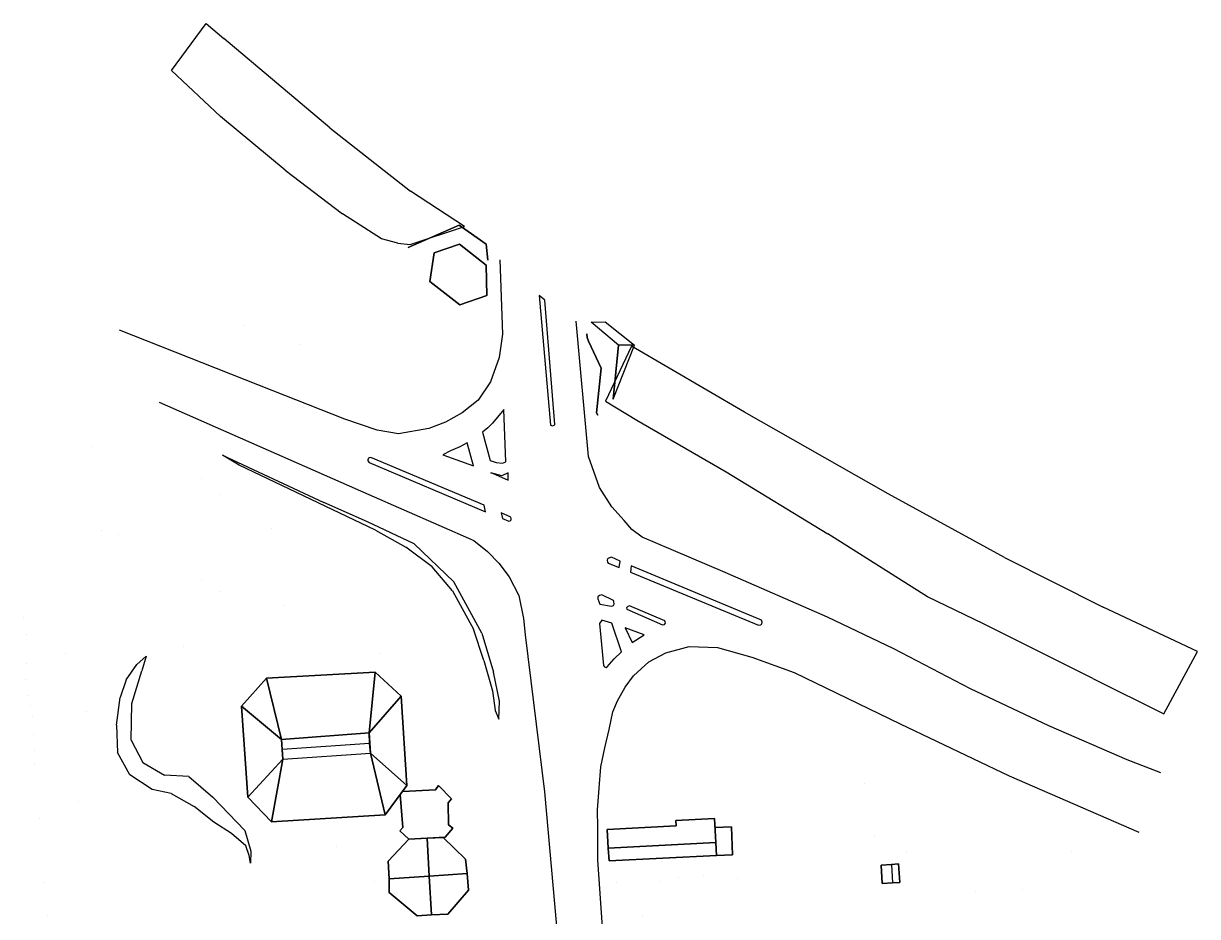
# Model space of a CAD drawing. Extents: x 526713 to 527247, y 149850 to 150411.
# Drawn here: x 526983.2 to 527243.4, y 150213.2 to 150411.2 of the extents above; entities that cross this region are included whole.
import ezdxf

# ---------------------------------------------------------------- set-up
doc = ezdxf.new("R2010")
doc.units = 0
doc.header["$LTSCALE"] = 10
doc.linetypes.add('CONTINU', pattern=[0])
for name, color, linetype in [('ARBRE', 3, 'CONTINU'), ('FACADE', 7, 'CONTINU'), ('MUR', 134, 'CONTINU'), ('TALUS', 42, 'CONTINU'), ('TOIT', 1, 'CONTINU'), ('TROTTOIR', 5, 'CONTINU')]:
    doc.layers.add(name, color=color, linetype=linetype)

msp = doc.modelspace()

# ---------------------------------------------------------------- linework, layer by layer
at = {"layer": 'ARBRE'}
for p, q in [((527026.058, 150391.402, 135.616), (527026.058, 150391.402, 132.560822)), ((527032.322, 150384.895, 136.069), (527032.322, 150384.895, 132.72874)), ((527032.12, 150344.328, 140.485), (527032.12, 150344.328, 133.895964)), ((527044.65, 150340.052, 140.485), (527044.65, 150340.052, 133.83951)), ((526998.491, 150317.453, 141.34), (526998.491, 150317.453, 133.99075)), ((527022.616, 150310.26, 143.041), (527022.616, 150310.26, 133.881209)), ((527026.697, 150306.887, 142.597), (527026.697, 150306.887, 133.869879)), ((527038.204, 150299.293, 143.938), (527038.204, 150299.293, 133.870952)), ((527000.381, 150298.878, 136.781), (527000.381, 150298.878, 134.568686)), ((527004.166, 150297.946, 136.781), (527004.166, 150297.946, 134.427533)), ((527022.681, 150287.745, 139.857), (527022.681, 150287.745, 134.35415)), ((527026.558, 150285.327, 141.902), (527026.558, 150285.327, 134.339256)), ((527040.913, 150282.21, 143.184), (527040.913, 150282.21, 134.274347)), ((526983.181, 150279.547, 141.583), (526983.181, 150279.547, 134.491589)), ((526983.958, 150275.763, 142.312), (526983.958, 150275.763, 134.485596)), ((526992.538, 150271.453, 141.131), (526992.538, 150271.453, 134.499532)), ((527018.558, 150273.088, 139.279), (527018.558, 150273.088, 134.398803)), ((527062.421, 150271.494, 139.572), (527062.421, 150271.494, 134.187205)), ((526983.844, 150269.423, 142.312), (526983.844, 150269.423, 134.495349)), ((526983.635, 150265.824, 141.868), (526983.635, 150265.824, 134.502902)), ((526984.34, 150262.179, 141.692), (526984.34, 150262.179, 134.497737)), ((526984.799, 150260, 141.659), (526984.799, 150260, 134.494124)), ((526997.141, 150258.631, 143.569), (526997.141, 150258.631, 134.470786)), ((526985.096, 150257.463, 141.667), (526985.096, 150257.463, 134.493237)), ((526985.374, 150253.54, 141.491), (526985.374, 150253.54, 134.4944)), ((526985.559, 150249.983, 141.432), (526985.559, 150249.983, 134.496391)), ((526985.655, 150247.001, 141.29), (526985.655, 150247.001, 134.498886)), ((527169.721, 150242.633, 138.306), (527169.721, 150242.633, 134.291288)), ((526995.404, 150238.676, 141.181), (526995.404, 150238.676, 134.422189)), ((526986.823, 150234.895, 140.854), (526986.823, 150234.895, 134.409404)), ((527171.788, 150231.001, 137.435), (527171.788, 150231.001, 134.319239)), ((527052.577, 150228.638, 137.996), (527052.577, 150228.638, 134.306965)), ((527178.934, 150227.512, 138.457), (527178.934, 150227.512, 134.369478)), ((527215.454, 150227.618, 143.62), (527215.454, 150227.618, 134.603571)), ((527128.491, 150221.951, 141.902), (527128.491, 150221.951, 134.052978)), ((527133.825, 150222.379, 142.421), (527133.825, 150222.379, 134.086648)), ((527141.432, 150221.563, 140.184), (527141.432, 150221.563, 134.136467)), ((526987.545, 150220.688, 141.038), (526987.545, 150220.688, 134.375654)), ((527060.896, 150221.009, 137.158), (527060.896, 150221.009, 134.279087)), ((527114.725, 150220.85, 139.463), (527114.725, 150220.85, 134.032548)), ((527124.106, 150221.082, 138.541), (527124.106, 150221.082, 134.025952)), ((527194.246, 150218.801, 140.033), (527194.246, 150218.801, 134.478687)), ((527204.726, 150219.189, 140.443), (527204.726, 150219.189, 134.545412)), ((526988.48, 150213.37, 141.005), (526988.48, 150213.37, 134.358514)), ((527120.422, 150213.274, 137.091), (527120.422, 150213.274, 134.012187))]:
    msp.add_line(p, q, dxfattribs=at)
at = {"layer": 'FACADE'}
for points in [[(527074.242, 150360.344, 138.097), (527079.866, 150362.3, 138.097), (527079.866, 150362.3, 133.161494), (527074.242, 150360.344, 133.255722)], [(527079.866, 150362.3, 138.097), (527085.723, 150357.596, 138.089), (527085.723, 150357.596, 133.27514), (527079.866, 150362.3, 133.161494)], [(527073.238, 150353.984, 138.089), (527074.242, 150360.344, 138.097), (527074.242, 150360.344, 133.255722), (527073.238, 150353.984, 133.46138)], [(527085.723, 150357.596, 138.089), (527085.924, 150350.932, 138.097), (527085.924, 150350.932, 133.483326), (527085.723, 150357.596, 133.27514)], [(527079.889, 150348.794, 138.097), (527073.238, 150353.984, 138.089), (527073.238, 150353.984, 133.46138), (527079.889, 150348.794, 133.585667)], [(527085.924, 150350.932, 138.097), (527079.889, 150348.794, 138.097), (527079.889, 150348.794, 133.585667), (527085.924, 150350.932, 133.483326)], [(527031.515, 150259.843, 141.005), (527037.069, 150266.035, 139.228), (527037.069, 150266.035, 134.320176), (527031.515, 150259.843, 134.357662)], [(527037.069, 150266.035, 139.228), (527061.121, 150267.38, 139.228), (527061.121, 150267.38, 134.200436), (527037.069, 150266.035, 134.320176)], [(527061.121, 150267.38, 139.228), (527066.892, 150262.061, 141.005), (527066.892, 150262.061, 134.181141), (527061.121, 150267.38, 134.200436)], [(527066.892, 150262.061, 141.005), (527068.189, 150242.277, 141.005), (527068.189, 150242.277, 134.207893), (527066.892, 150262.061, 134.181141)], [(527032.915, 150239.652, 141.005), (527031.515, 150259.843, 141.005), (527031.515, 150259.843, 134.357662), (527032.915, 150239.652, 134.384591)], [(527068.189, 150242.277, 141.005), (527063.348, 150235.739, 139.228), (527063.348, 150235.739, 134.242475), (527068.189, 150242.277, 134.207893)], [(527075.166, 150242.256, 137.301), (527074.536, 150241.333, 137.301), (527074.536, 150241.333, 134.178468), (527075.166, 150242.256, 134.173846)], [(527078.033, 150239.345, 137.301), (527075.166, 150242.256, 137.301), (527075.166, 150242.256, 134.173846), (527078.033, 150239.345, 134.16471)], [(527038.163, 150234.23, 139.228), (527032.915, 150239.652, 141.005), (527032.915, 150239.652, 134.384591), (527038.163, 150234.23, 134.368023)], [(527067.201765, 150240.943693, 137.301), (527066.7116, 150240.281701, 137.301), (527066.7116, 150240.281701, 134.218447), (527067.201765, 150240.943693, 134.214945)], [(527066.7116, 150240.281701, 137.301), (527067.262, 150232.944, 137.301), (527067.262, 150232.944, 134.22803), (527066.7116, 150240.281701, 134.218447)], [(527074.536, 150241.333, 137.301), (527067.201765, 150240.943693, 137.301), (527067.201765, 150240.943693, 134.214945), (527074.536, 150241.333, 134.178468)], [(527077.303, 150238.452, 137.301), (527078.033, 150239.345, 137.301), (527078.033, 150239.345, 134.16471), (527077.303, 150238.452, 134.169769)], [(527077.384, 150233.515, 137.301), (527077.303, 150238.452, 137.301), (527077.303, 150238.452, 134.169769), (527077.384, 150233.515, 134.177631)], [(527063.348, 150235.739, 139.228), (527038.163, 150234.23, 139.228), (527038.163, 150234.23, 134.368023), (527063.348, 150235.739, 134.242475)], [(527136.384, 150234.97, 137.586), (527127.787, 150234.514, 137.661), (527127.787, 150234.514, 134.032594), (527136.384, 150234.97, 134.087156)], [(527127.787, 150234.514, 137.661), (527127.849, 150233.355, 137.921), (527127.849, 150233.355, 134.034455), (527127.787, 150234.514, 134.032594)], [(527067.262, 150232.944, 137.301), (527066.581, 150232.192, 137.301), (527066.581, 150232.192, 134.232614), (527067.262, 150232.944, 134.22803)], [(527066.581, 150232.192, 137.301), (527068.589, 150230.402, 137.301), (527068.589, 150230.402, 134.225799), (527066.581, 150232.192, 134.232614)], [(527076.694, 150230.802, 137.301), (527078.336, 150232.786, 137.301), (527078.336, 150232.786, 134.174199), (527076.694, 150230.802, 134.185538)], [(527078.336, 150232.786, 137.301), (527077.384, 150233.515, 137.301), (527077.384, 150233.515, 134.177631), (527078.336, 150232.786, 134.174199)], [(527127.849, 150233.355, 137.921), (527112.572, 150232.545, 138.206), (527112.572, 150232.545, 134.02943), (527127.849, 150233.355, 134.034455)], [(527136.489929, 150232.971898, 136.915), (527140.155, 150233.122, 136.915), (527140.155, 150233.122, 134.113676), (527136.489929, 150232.971898, 134.090359)], [(527140.155, 150233.122, 136.915), (527140.384, 150226.905, 136.915), (527140.384, 150226.905, 134.122998), (527140.155, 150233.122, 134.113676)], [(527064.045, 150225.464, 138.089), (527068.589, 150230.402, 138.089), (527068.589, 150230.402, 134.225799), (527064.045, 150225.464, 134.256254)], [(527068.589, 150230.402, 137.301), (527076.694, 150230.802, 137.301), (527076.694, 150230.802, 134.185538), (527068.589, 150230.402, 134.225799)], [(527076.180738, 150230.776906, 138.013), (527081.184, 150225.933, 138.013), (527081.184, 150225.933, 134.171748), (527076.180738, 150230.776906, 134.188087)], [(527113.001, 150225.603, 138.809), (527136.788, 150226.77, 138.809), (527136.788, 150226.77, 134.100105), (527113.001, 150225.603, 134.03748)], [(527140.384, 150226.905, 136.915), (527136.788, 150226.77, 136.915), (527136.788, 150226.77, 134.100105), (527140.384, 150226.905, 134.122998)], [(527173.303, 150224.635, 136.966), (527173.493, 150220.549, 136.966), (527173.493, 150220.549, 134.343377), (527173.303, 150224.635, 134.336997)], [(527177.45, 150220.801, 136.94), (527177.153, 150224.898, 136.94), (527177.153, 150224.898, 134.361357), (527177.45, 150220.801, 134.368437)], [(527081.843, 150219.098, 138.005), (527077.245, 150213.769, 138.005), (527077.245, 150213.769, 134.211333), (527081.843, 150219.098, 134.17996)], [(527070.437, 150213.406, 138.013), (527064.262, 150218.57, 138.013), (527064.262, 150218.57, 134.266724), (527070.437, 150213.406, 134.245196)]]:
    msp.add_3dface(points, dxfattribs=at)
at = {"layer": 'FACADE', "invisible_edges": 8}
for points in [[(527136.668, 150229.613, 139.815), (527136.384, 150234.97, 137.586), (527136.384, 150234.97, 134.087156), (527136.668, 150229.613, 134.095744)], [(527112.795, 150228.347, 139.823), (527112.572, 150232.545, 138.206), (527112.572, 150232.545, 134.02943), (527112.795, 150228.347, 134.034564)], [(527072.636, 150230.608, 138.918), (527068.589, 150230.402, 138.089), (527068.589, 150230.402, 134.225799), (527072.636, 150230.608, 134.205685)], [(527072.636, 150230.608, 138.918), (527076.180738, 150230.776906, 138.013), (527076.180738, 150230.776906, 134.188087), (527072.636, 150230.608, 134.205685)], [(527136.668, 150229.613, 139.815), (527136.788, 150226.77, 138.809), (527136.788, 150226.77, 134.100105), (527136.668, 150229.613, 134.095744)], [(527112.795, 150228.347, 139.823), (527113.001, 150225.603, 138.809), (527113.001, 150225.603, 134.03748), (527112.795, 150228.347, 134.034564)], [(527064.235, 150221.554, 138.918), (527064.045, 150225.464, 138.089), (527064.045, 150225.464, 134.256254), (527064.235, 150221.554, 134.261865)], [(527081.528, 150222.742, 138.918), (527081.184, 150225.933, 138.013), (527081.184, 150225.933, 134.171748), (527081.528, 150222.742, 134.175405)], [(527175.607, 150224.741, 137.334), (527173.303, 150224.635, 136.966), (527173.303, 150224.635, 134.336997), (527175.607, 150224.741, 134.35164)], [(527175.607, 150224.741, 137.334), (527177.153, 150224.898, 136.94), (527177.153, 150224.898, 134.361357), (527175.607, 150224.741, 134.35164)], [(527064.235, 150221.554, 138.918), (527064.262, 150218.57, 138.013), (527064.262, 150218.57, 134.266724), (527064.235, 150221.554, 134.261865)], [(527081.528, 150222.742, 138.918), (527081.843, 150219.098, 138.005), (527081.843, 150219.098, 134.17996), (527081.528, 150222.742, 134.175405)], [(527175.796, 150220.656, 137.334), (527173.493, 150220.549, 136.966), (527173.493, 150220.549, 134.343377), (527175.796, 150220.656, 134.358012)], [(527175.796, 150220.656, 137.334), (527177.45, 150220.801, 136.94), (527177.45, 150220.801, 134.368437), (527175.796, 150220.656, 134.358012)], [(527073.622, 150213.588, 138.918), (527070.437, 150213.406, 138.013), (527070.437, 150213.406, 134.245196), (527073.622, 150213.588, 134.229334)], [(527073.622, 150213.588, 138.918), (527077.245, 150213.769, 138.005), (527077.245, 150213.769, 134.211333), (527073.622, 150213.588, 134.229334)]]:
    msp.add_3dface(points, dxfattribs=at)
at = {"layer": 'MUR'}
msp.add_polyline3d([(527113.934, 150327.891, 132.951), (527115.115, 150339.916, 133.018), (527108.987, 150344.967, 133.018)], dxfattribs=at)
for points in [[(527068.471, 150361.548, 134.183), (527079.796, 150366.462, 134.074), (527079.796, 150366.462, 133.031148), (527068.471, 150361.548, 133.251531)], [(527079.796, 150366.462, 134.074), (527085.781, 150362.247, 134.074), (527085.781, 150362.247, 133.128686), (527079.796, 150366.462, 133.031148)], [(527085.781, 150362.247, 134.074), (527086.102, 150358.695, 134.074), (527086.102, 150358.695, 133.238405), (527085.781, 150362.247, 133.128686)], [(527115.115, 150339.916, 133.018), (527108.987, 150344.967, 133.018), (527112.13, 150345.077, 127.63), (527118.658, 150339.879, 127.529)], [(527108.159, 150341.562, 135.834), (527108.092, 150342.389, 135.834), (527108.092, 150342.389, 134.751557), (527108.159, 150341.562, 134.738835)], [(527108.428, 150340.75, 135.834), (527108.159, 150341.562, 135.834), (527108.159, 150341.562, 134.738835), (527108.428, 150340.75, 134.726309)], [(527111.217, 150334.758, 135.834), (527108.428, 150340.75, 135.834), (527108.428, 150340.75, 134.726309), (527111.217, 150334.758, 134.633736)], [(527110.231, 150324.888, 135.851), (527111.217, 150334.758, 135.834), (527111.217, 150334.758, 134.633736), (527110.231, 150324.888, 134.482216)], [(527110.489, 150324.386, 135.826), (527110.231, 150324.888, 135.851), (527110.231, 150324.888, 134.482216), (527110.489, 150324.386, 134.474456)]]:
    msp.add_3dface(points, dxfattribs=at)
at = {"layer": 'MUR', "invisible_edges": 8}
msp.add_3dface([(527115.115, 150339.916, 133.018), (527113.934, 150327.891, 132.951), (527118.658, 150339.879, 127.529)], dxfattribs=at)
at = {"layer": 'TALUS'}
for points, invisible_edges in [([(527026.867, 150390.58, 133.513), (527016.002, 150400.751, 133.37), (527023.694, 150411.202, 127.646), (527027.628, 150407.882, 127.646)], 8), ([(527041.216, 150378.683, 133.513), (527026.867, 150390.58, 133.513), (527023.694, 150411.202, 127.646), (527027.628, 150407.882, 127.646)], 10), ([(527051.086, 150388.086, 127.638), (527027.628, 150407.882, 127.646), (527041.216, 150378.683, 133.513), (527053.89, 150368.977, 133.58)], 10), ([(527062.535, 150363.471, 133.588), (527053.89, 150368.977, 133.58), (527051.086, 150388.086, 127.638), (527068.977, 150374.051, 127.747)], 10), ([(527066.182, 150362.467, 133.236), (527062.535, 150363.471, 133.588), (527068.977, 150374.051, 127.747)], 14), ([(527066.182, 150362.467, 133.236), (527068.894, 150362.202, 132.859), (527080.938, 150366.21, 127.847), (527068.977, 150374.051, 127.747)], 8), ([(527143.002, 150325.005, 127.294), (527117.988, 150339.666, 127.63), (527112.178, 150327.491, 133.379), (527119.127, 150323.256, 133.58)], 8), ([(527119.127, 150323.256, 133.58), (527138.961, 150311.78, 134.024), (527174.887, 150306.948, 127.143), (527143.002, 150325.005, 127.294)], 10), ([(527061.193, 150298.911, 133.404), (527030.997, 150313.286, 133.873), (527027.326, 150315.491, 134.032), (527049.744, 150305.027, 134.183)], 8), ([(527138.961, 150311.78, 134.024), (527161.503, 150298.051, 134.217), (527200.641, 150292.833, 126.976), (527174.887, 150306.948, 127.143)], 10), ([(527059.415, 150300.72, 134.099), (527049.744, 150305.027, 134.183), (527061.193, 150298.911, 133.404)], 14), ([(527069.82, 150295.853, 133.923), (527059.415, 150300.72, 134.099), (527061.193, 150298.911, 133.404), (527067.907, 150295.114, 133.245)], 10), ([(527183.56, 150284.086, 134.368), (527161.503, 150298.051, 134.217), (527200.641, 150292.833, 126.976)], 14), ([(527073.755, 150290.735, 133.303), (527067.907, 150295.114, 133.245), (527069.82, 150295.853, 133.923)], 14), ([(527078.247, 150285.391, 133.387), (527073.755, 150290.735, 133.303), (527069.82, 150295.853, 133.923), (527078.555, 150287.402, 133.923)], 10), ([(527196.014, 150278.108, 134.384), (527183.56, 150284.086, 134.368), (527200.641, 150292.833, 126.976)], 14), ([(527220.234, 150266.021, 134.468), (527196.014, 150278.108, 134.384), (527200.641, 150292.833, 126.976), (527222.528, 150281.798, 126.808)], 10), ([(527084.784, 150276.022, 133.923), (527078.555, 150287.402, 133.923), (527078.247, 150285.391, 133.387), (527082.955, 150276.909, 133.295)], 10), ([(527220.234, 150266.021, 134.468), (527235.953, 150258.139, 134.577), (527243.435, 150271.988, 126.699), (527222.528, 150281.798, 126.808)], 8), ([(527085.205, 150269.981, 133.052), (527082.955, 150276.909, 133.295), (527084.784, 150276.022, 133.923), (527087.394, 150267.413, 133.923)], 10), ([(527005.948, 150265.708, 135.03), (527008.341, 150269.089, 134.937), (527010.395, 150270.94, 134.896), (527009.421, 150267.706, 134.828)], 8), ([(527088.67, 150260.973, 134.007), (527087.394, 150267.413, 133.923), (527085.205, 150269.981, 133.052), (527087.17, 150263.292, 133.035)], 10), ([(527007.172, 150260.426, 134.694), (527009.421, 150267.706, 134.828), (527005.948, 150265.708, 135.03), (527004.642, 150261.763, 135.038)], 10), ([(527087.17, 150263.292, 133.035), (527087.716, 150258.911, 133.152), (527088.539, 150256.942, 134.032), (527088.67, 150260.973, 134.007)], 8), ([(527003.792, 150255.664, 135.264), (527004.642, 150261.763, 135.038), (527007.172, 150260.426, 134.694)], 14), ([(527007.069, 150252.328, 134.569), (527007.172, 150260.426, 134.694), (527003.792, 150255.664, 135.264), (527004.014, 150249.592, 135.289)], 10), ([(527006.773, 150244.613, 135.44), (527004.014, 150249.592, 135.289), (527007.069, 150252.328, 134.569), (527009.643, 150247.384, 134.527)], 10), ([(527011.719, 150241.39, 135.474), (527006.773, 150244.613, 135.44), (527009.643, 150247.384, 134.527)], 14), ([(527015.94, 150240.52, 135.507), (527011.719, 150241.39, 135.474), (527009.643, 150247.384, 134.527), (527014.421, 150244.564, 134.443)], 10), ([(527019.869, 150244.262, 134.359), (527014.421, 150244.564, 134.443), (527015.94, 150240.52, 135.507), (527021.032, 150237.617, 135.449)], 10), ([(527025.4, 150234.158, 135.055), (527021.032, 150237.617, 135.449), (527019.869, 150244.262, 134.359)], 14), ([(527029.276, 150231.64, 134.72), (527025.4, 150234.158, 135.055), (527019.869, 150244.262, 134.359), (527025.157, 150239.657, 134.133)], 10), ([(527032.47, 150228.874, 134.468), (527029.276, 150231.64, 134.72), (527025.157, 150239.657, 134.133), (527032.215, 150232.319, 134.049)], 10), ([(527032.215, 150232.319, 134.049), (527033.557, 150227.719, 134.2), (527032.47, 150228.874, 134.468)], 14), ([(527033.557, 150227.719, 134.2), (527033.53, 150225.076, 134.15), (527033.184, 150226.756, 134.15), (527032.47, 150228.874, 134.468)], 8)]:
    msp.add_3dface(points, dxfattribs=dict(at, invisible_edges=invisible_edges))
at = {"layer": 'TOIT'}
for points, invisible_edges in [([(527074.242, 150360.344, 138.097), (527079.866, 150362.3, 138.097), (527085.723, 150357.596, 138.089), (527085.924, 150350.932, 138.097)], 8), ([(527085.924, 150350.932, 138.097), (527079.889, 150348.794, 138.097), (527073.238, 150353.984, 138.089), (527074.242, 150360.344, 138.097)], 8), ([(527077.303, 150238.452, 137.301), (527078.033, 150239.345, 137.301), (527075.166, 150242.256, 137.301), (527074.536, 150241.333, 137.301)], 8), ([(527066.7116, 150240.281701, 137.301), (527067.201765, 150240.943693, 137.301), (527077.303, 150238.452, 137.301)], 14), ([(527077.384, 150233.515, 137.301), (527077.303, 150238.452, 137.301), (527066.7116, 150240.281701, 137.301), (527067.262, 150232.944, 137.301)], 10), ([(527067.201765, 150240.943693, 137.301), (527074.536, 150241.333, 137.301), (527077.303, 150238.452, 137.301)], 14), ([(527127.849, 150233.355, 137.921), (527127.787, 150234.514, 137.661), (527136.384, 150234.97, 137.586), (527136.668, 150229.613, 139.815)], 8), ([(527076.180738, 150230.776906, 137.301), (527068.589, 150230.402, 137.301), (527066.581, 150232.192, 137.301), (527067.262, 150232.944, 137.301)], 8), ([(527077.384, 150233.515, 137.301), (527078.336, 150232.786, 137.301), (527076.694, 150230.802, 137.301), (527076.180738, 150230.776906, 137.301)], 8), ([(527136.668, 150229.613, 139.815), (527112.795, 150228.347, 139.823), (527112.572, 150232.545, 138.206), (527127.849, 150233.355, 137.921)], 8), ([(527073.098, 150222.141, 140.695), (527064.235, 150221.554, 138.918), (527064.045, 150225.464, 138.089), (527068.589, 150230.402, 138.089)], 8), ([(527068.589, 150230.402, 138.089), (527072.636, 150230.608, 138.918), (527073.098, 150222.141, 140.695)], 8), ([(527072.636, 150230.608, 138.918), (527076.180738, 150230.776906, 138.013), (527081.184, 150225.933, 138.013)], 8), ([(527081.184, 150225.933, 138.013), (527081.528, 150222.742, 138.918), (527073.098, 150222.141, 140.695), (527072.636, 150230.608, 138.918)], 8), ([(527064.262, 150218.57, 138.013), (527064.235, 150221.554, 138.918), (527073.098, 150222.141, 140.695)], 8), ([(527073.098, 150222.141, 140.695), (527073.622, 150213.588, 138.918), (527070.437, 150213.406, 138.013), (527064.262, 150218.57, 138.013)], 8), ([(527073.098, 150222.141, 140.695), (527081.528, 150222.742, 138.918), (527081.843, 150219.098, 138.005), (527077.245, 150213.769, 138.005)], 8), ([(527077.245, 150213.769, 138.005), (527073.622, 150213.588, 138.918), (527073.098, 150222.141, 140.695)], 8)]:
    msp.add_3dface(points, dxfattribs=dict(at, invisible_edges=invisible_edges))
for points in [[(527040.4, 150252.459, 143.544), (527031.515, 150259.843, 141.005), (527037.069, 150266.035, 139.228), (527040.4, 150252.459, 143.544)], [(527059.792, 150253.915, 143.544), (527040.4, 150252.459, 143.544), (527037.069, 150266.035, 139.228), (527061.121, 150267.38, 139.228)], [(527061.121, 150267.38, 139.228), (527066.892, 150262.061, 141.005), (527059.792, 150253.915, 143.544), (527061.121, 150267.38, 139.228)], [(527060.135, 150249.425, 143.544), (527059.792, 150253.915, 143.544), (527066.892, 150262.061, 141.005), (527068.189, 150242.277, 141.005)], [(527040.706, 150248.094, 143.544), (527032.915, 150239.652, 141.005), (527031.515, 150259.843, 141.005), (527040.4, 150252.459, 143.544)], [(527059.792, 150253.915, 143.544), (527059.891, 150251.613, 146.88), (527040.528, 150250.285, 146.88), (527040.4, 150252.459, 143.544)], [(527040.706, 150248.094, 143.544), (527040.528, 150250.285, 146.88), (527040.4, 150252.459, 143.544), (527040.706, 150248.094, 143.544)], [(527060.135, 150249.425, 143.544), (527059.891, 150251.613, 146.88), (527059.792, 150253.915, 143.544), (527060.135, 150249.425, 143.544)], [(527040.706, 150248.094, 143.544), (527060.135, 150249.425, 143.544), (527059.891, 150251.613, 146.88), (527040.528, 150250.285, 146.88)], [(527040.706, 150248.094, 143.544), (527038.163, 150234.23, 139.228), (527032.915, 150239.652, 141.005), (527040.706, 150248.094, 143.544)], [(527060.135, 150249.425, 143.544), (527063.348, 150235.739, 139.228), (527038.163, 150234.23, 139.228), (527040.706, 150248.094, 143.544)], [(527060.135, 150249.425, 143.544), (527068.189, 150242.277, 141.005), (527063.348, 150235.739, 139.228), (527060.135, 150249.425, 143.544)], [(527136.788, 150226.77, 136.915), (527136.489929, 150232.971898, 136.915), (527140.155, 150233.122, 136.915), (527140.384, 150226.905, 136.915)], [(527112.795, 150228.347, 139.823), (527136.668, 150229.613, 139.815), (527136.788, 150226.77, 138.809), (527113.001, 150225.603, 138.809)], [(527175.796, 150220.656, 137.334), (527173.493, 150220.549, 136.966), (527173.303, 150224.635, 136.966), (527175.607, 150224.741, 137.334)], [(527177.153, 150224.898, 136.94), (527175.607, 150224.741, 137.334), (527175.796, 150220.656, 137.334), (527177.45, 150220.801, 136.94)]]:
    msp.add_3dface(points, dxfattribs=at)
at = {"layer": 'TROTTOIR'}
for points in [[(527088.747, 150358.799, 134.828), (527089.358, 150342.351, 134.527), (527088.647, 150337.131, 134.51), (527086.684, 150331.742, 134.326), (527083.994, 150327.682, 134.225), (527080.417, 150324.855, 134.208), (527076.725, 150322.819, 134.158), (527073.065, 150321.443, 134.083), (527066.303, 150320.247, 134.091), (527061.567, 150321.014, 134.124), (527054.453, 150323.517, 134.158), (527038.294, 150329.823, 134.108), (527004.441, 150343.236, 134.2)], [(527097.508, 150350.881, 134.904), (527099.994, 150322.188, 134.82), (527100.445, 150322.02, 134.82), (527100.834, 150322.137, 134.82), (527100.937, 150322.283, 134.82), (527098.723, 150349.871, 134.862), (527097.508, 150350.881, 134.904)], [(527235.317, 150245.073, 134.518), (527227.853, 150247.961, 134.493), (527210.451, 150255.517, 134.418), (527193.112, 150263.711, 134.25), (527176.087, 150272.585, 134.208), (527161.443, 150279.587, 134.183), (527138.747, 150289.502, 134.116), (527123.777, 150295.856, 134.041), (527120.354, 150297.332, 134.041), (527118.048, 150299.048, 134.041), (527116.362, 150300.984, 134.099), (527113.591, 150304.044, 134.192), (527110.866, 150308.37, 134.259), (527108.443, 150315.224, 134.334), (527105.719, 150345.189, 134.795)], [(527013.25, 150327.218, 134.066), (527059.742, 150306.795, 134.032), (527083.03, 150296.58, 134.233), (527086.023, 150294.158, 134.233), (527088.543, 150291.549, 134.233), (527090.829, 150288.555, 134.233), (527092.989, 150284.424, 134.233), (527094.017, 150279.274, 134.15), (527094.406, 150275.658, 134.024), (527098.67, 150240.847, 134.024), (527101.702, 150206.934, 134.292), (527104.141, 150169.751, 134.376), (527106.001, 150139.475, 134.2), (527106.886, 150129.186, 134.208)], [(527086.62, 150314.351, 134.661), (527087.992, 150313.84, 134.669), (527089.371, 150313.742, 134.669), (527090.072, 150314.031, 134.669), (527089.694, 150325.641, 134.678), (527087.123, 150322.601, 134.577), (527086.116, 150321.527, 134.544), (527084.95, 150320.597, 134.535), (527086.62, 150314.351, 134.661)], [(527076.146, 150315.571, 134.493), (527082.936, 150313.162, 134.56), (527081.522, 150318.238, 134.535), (527079.932, 150317.321, 134.502), (527077.852, 150316.494, 134.502), (527076.146, 150315.571, 134.493)], [(527059.789, 150313.871, 134.527), (527085.581, 150302.925, 134.585), (527085.333, 150304.4, 134.585), (527060.167, 150314.98, 134.518), (527059.769, 150314.88, 134.518), (527059.68, 150314.793, 134.518), (527059.524, 150314.577, 134.518), (527059.52, 150314.266, 134.518), (527059.789, 150313.871, 134.527)], [(527087.161, 150311.485, 134.544), (527090.622, 150309.927, 134.577), (527090.589, 150311.62, 134.585), (527089.216, 150310.937, 134.585), (527086.81, 150311.573, 134.577), (527087.161, 150311.485, 134.544)], [(527089.058, 150302.686, 134.636), (527089.383, 150301.475, 134.636), (527090.749, 150300.878, 134.636), (527091.048, 150300.943, 134.636), (527091.254, 150301.169, 134.636), (527091.301, 150301.448, 134.636), (527091.231, 150301.738, 134.636), (527089.058, 150302.686, 134.636)], [(527115.257, 150290.621, 134.309), (527115.446, 150292.021, 134.309), (527113.527, 150292.88, 134.309), (527113.054, 150292.76, 134.309), (527112.653, 150292.52, 134.309), (527112.597, 150292.24, 134.309), (527112.631, 150291.806, 134.309), (527112.783, 150291.569, 134.309), (527115.257, 150290.621, 134.309)], [(527117.728, 150289.576, 134.292), (527146.099, 150277.836, 134.368), (527146.659, 150277.876, 134.368), (527146.842, 150278.11, 134.368), (527146.92, 150278.473, 134.368), (527146.783, 150278.954, 134.368), (527117.896, 150290.976, 134.208), (527117.728, 150289.576, 134.292)], [(527110.943, 150282.476, 134.309), (527113.529, 150281.999, 134.309), (527114, 150282.186, 134.309), (527114.147, 150282.493, 134.309), (527114.064, 150283.069, 134.309), (527113.972, 150283.283, 134.309), (527111.421, 150284.557, 134.309), (527110.881, 150284.407, 134.309), (527110.533, 150284.095, 134.309), (527110.502, 150283.624, 134.309), (527110.943, 150282.476, 134.309)], [(527117.519, 150282.091, 134.233), (527117.147, 150281.957, 134.225), (527116.848, 150281.675, 134.225), (527116.903, 150281.358, 134.225), (527124.827, 150277.87, 134.208), (527125.31, 150277.94, 134.217), (527125.474, 150278.232, 134.217), (527125.419, 150278.565, 134.217), (527125.359, 150278.798, 134.217), (527117.519, 150282.091, 134.233)], [(527110.873, 150278.171, 134.309), (527111.743, 150268.888, 134.292), (527112.006, 150268.58, 134.292), (527112.347, 150268.441, 134.292), (527112.602, 150268.552, 134.292), (527114.102, 150270.346, 134.292), (527115.716, 150271.899, 134.292), (527113.62, 150278.256, 134.3), (527111.42, 150278.948, 134.351), (527110.873, 150278.171, 134.309)], [(527116.544, 150277.244, 134.208), (527118.106, 150273.994, 134.175), (527120.788, 150275.656, 134.116), (527116.544, 150277.244, 134.208)], [(527111.516, 150210.891, 134.326), (527110.508, 150225.788, 134.326), (527110.476, 150232.908, 134.326), (527110.452, 150236.841, 134.326), (527110.759, 150241.693, 134.225), (527111.131, 150246.388, 134.2), (527112.069, 150250.587, 134.259), (527112.98, 150254.667, 134.259), (527113.819, 150258.567, 134.217), (527114.852, 150261.058, 134.133), (527116.531, 150264.088, 133.974), (527118.413, 150266.554, 133.932), (527121.808, 150269.653, 133.932), (527125.542, 150271.671, 134.032), (527130.752, 150273.085, 133.99), (527137.053, 150272.844, 133.965), (527144.662, 150270.728, 133.982), (527154.003, 150267.309, 134.108), (527177.506, 150255.919, 134.368), (527201.695, 150244.392, 134.518), (527230.408, 150231.957, 134.694)]]:
    msp.add_polyline3d(points, dxfattribs=at)

doc.saveas('drawing.dxf')
